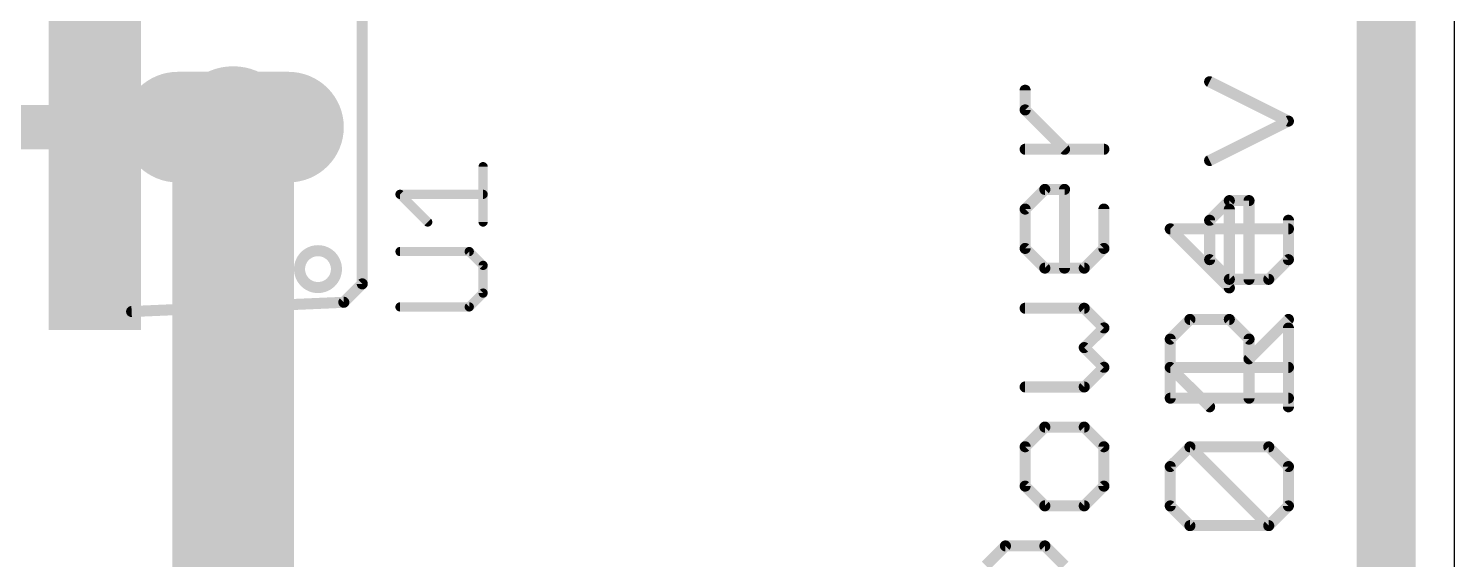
# Model space of a CAD drawing. Extents: x 0 to 50.5, y 0 to 63.5.
# Drawn here: x 30.84 to 50.47, y 27.06 to 34.38 of the extents above; entities that cross this region are included whole.
import ezdxf

# ---------------------------------------------------------------- set-up
doc = ezdxf.new("R2010")
doc.units = 0
for name, color, linetype in [('1', 22, 'CONTINUOUS'), ('16', 175, 'CONTINUOUS'), ('17', 82, 'CONTINUOUS'), ('20', 7, 'CONTINUOUS'), ('21', 253, 'CONTINUOUS'), ('25', 253, 'CONTINUOUS'), ('51', 253, 'CONTINUOUS')]:
    doc.layers.add(name, color=color, linetype=linetype)

# ---------------------------------------------------------------- blocks, each defined once
blk = doc.blocks.new('RECT')
blk.add_solid([(-0.5, -0.5), (0.5, -0.5), (-0.5, 0.5), (0.5, 0.5)])
blk = doc.blocks.new('LONGP100')
at = {"const_width": 1}
blk.add_lwpolyline([(-0.5, 0), (0.5, 0)], dxfattribs=at)
at = {"const_width": 0.5}
for points in [[(-0.5, 0.25, 1), (-0.5, -0.25)], [(0.5, -0.25, 1), (0.5, 0.25)]]:
    blk.add_lwpolyline(points, format="xyb", dxfattribs=at)

msp = doc.modelspace()

# ---------------------------------------------------------------- linework, layer by layer
at = {"layer": '1'}
for points, const_width in [([(33.655, 24.13), (33.655, 33.02)], 1.6764), ([(33.655, 33.02), (30.075, 33.02)], 0.6096)]:
    msp.add_lwpolyline(points, dxfattribs=dict(at, const_width=const_width))
for points, const_width in [([(34.0741, 33.02, 1), (33.2359, 33.02)], 0.8382), ([(33.655, 32.8676, 1), (33.655, 33.1724)], 0.3048)]:
    msp.add_lwpolyline(points, format="xyb", dxfattribs=dict(at, const_width=const_width))
at = {"layer": '16', "const_width": 0.8128}
msp.add_lwpolyline([(49.53, 62.865), (49.53, 0.635)], dxfattribs=at)
at = {"layer": '20'}
msp.add_line((50.47, 0), (50.47, 63.49), dxfattribs=at)
at = {"layer": '21', "const_width": 0.1524}
for points in [[(35.433, 40.259), (35.433, 30.861)], [(44.5591, 33.2573), (44.5591, 33.5285)], [(48.1838, 33.1028), (47.0991, 33.6452)], [(45.1015, 32.715), (44.5591, 33.2573)], [(47.0991, 32.5605), (48.1838, 33.1028)], [(45.6438, 32.715), (44.5591, 32.715)], [(44.5591, 31.8913), (44.8303, 32.1625)], [(44.8303, 32.1625), (45.1015, 32.1625)], [(45.1015, 32.1625), (45.1015, 31.0778)], [(47.0991, 31.7369), (47.3703, 32.008)], [(47.3703, 32.008), (47.6415, 32.008)], [(47.6415, 32.008), (47.6415, 30.9234)], [(44.5591, 31.349), (44.5591, 31.8913)], [(45.6438, 31.8913), (45.6438, 31.349)], [(47.0991, 31.1945), (47.0991, 31.7369)], [(47.3703, 30.805), (47.3703, 31.8896)], [(48.1838, 31.7369), (48.1838, 31.1945)], [(48.1838, 31.6185), (46.5568, 31.6185)], [(46.5568, 31.6185), (47.3703, 30.805)], [(44.8303, 31.0778), (44.5591, 31.349)], [(45.6438, 31.349), (45.3726, 31.0778)], [(47.3703, 30.9234), (47.0991, 31.1945)], [(48.1838, 31.1945), (47.9126, 30.9234)], [(45.3726, 31.0778), (44.8303, 31.0778)], [(35.179, 30.607), (35.433, 30.861)], [(47.9126, 30.9234), (47.3703, 30.9234)], [(35.179, 30.607), (32.258, 30.48)], [(45.3726, 30.5253), (44.5591, 30.5253)], [(45.6438, 30.2542), (45.3726, 30.5253)], [(46.5568, 30.0997), (46.828, 30.3709)], [(46.828, 30.3709), (47.3703, 30.3709)], [(47.3703, 30.3709), (47.6415, 30.0997)], [(47.6415, 29.8285), (48.1838, 30.3709)], [(45.3726, 29.983), (45.6438, 30.2542)], [(48.1838, 29.1678), (48.1838, 30.2525)], [(45.6438, 29.7118), (45.3726, 29.983)], [(46.5568, 29.2862), (46.5568, 30.0997)], [(47.6415, 30.0997), (47.6415, 29.2862)], [(45.3726, 29.4407), (45.6438, 29.7118)], [(47.0991, 29.1678), (46.5568, 29.7102)], [(46.5568, 29.7102), (48.1838, 29.7102)], [(44.5591, 29.4407), (45.3726, 29.4407)], [(48.1838, 29.2862), (46.5568, 29.2862)], [(44.8303, 28.8882), (44.5591, 28.617)], [(45.3726, 28.8882), (44.8303, 28.8882)], [(45.6438, 28.617), (45.3726, 28.8882)], [(44.5591, 28.617), (44.5591, 28.0747)], [(45.6438, 28.0747), (45.6438, 28.617)], [(46.5568, 28.3442), (46.828, 28.6153)], [(46.828, 28.6153), (47.9126, 28.6153)], [(47.9126, 27.5307), (46.828, 28.6153)], [(47.9126, 28.6153), (48.1838, 28.3442)], [(46.5568, 27.8018), (46.5568, 28.3442)], [(48.1838, 28.3442), (48.1838, 27.8018)], [(44.5591, 28.0747), (44.8303, 27.8035)], [(45.3726, 27.8035), (45.6438, 28.0747)], [(44.8303, 27.8035), (45.3726, 27.8035)], [(46.828, 27.5307), (46.5568, 27.8018)], [(48.1838, 27.8018), (47.9126, 27.5307)], [(47.9126, 27.5307), (46.828, 27.5307)], [(44.0168, 26.9799), (44.288, 27.251)], [(44.288, 27.251), (44.8303, 27.251)], [(44.8303, 27.251), (45.1015, 26.9799)]]:
    msp.add_lwpolyline(points, dxfattribs=at)
at = {"layer": '21'}
for points, const_width in [([(44.5972, 33.5285, 1), (44.521, 33.5285)], 0.0762), ([(47.1162, 33.6792, 1), (47.0821, 33.6111)], 0.0762), ([(44.5861, 33.2843, 1), (44.5322, 33.2304)], 0.0762), ([(44.521, 33.2573, 1), (44.5972, 33.2573)], 0.0762), ([(48.2008, 33.0688, 1), (48.1668, 33.1369)], 0.0762), ([(48.1668, 33.0688, 1), (48.2008, 33.1369)], 0.0762), ([(44.5591, 32.7531, 1), (44.5591, 32.6769)], 0.0762), ([(45.6438, 32.6769, 1), (45.6438, 32.7531)], 0.0762), ([(45.0745, 32.6881, 1), (45.1284, 32.7419)], 0.0762), ([(47.0821, 32.5946, 1), (47.1162, 32.5264)], 0.0762), ([(44.8303, 32.2006, 1), (44.8303, 32.1244)], 0.0762), ([(44.8572, 32.1356, 1), (44.8034, 32.1894)], 0.0762), ([(45.1396, 32.1625, 1), (45.0634, 32.1625)], 0.0762), ([(45.1015, 32.1244, 1), (45.1015, 32.2006)], 0.0762), ([(47.3703, 32.0461, 1), (47.3703, 31.9699)], 0.0762), ([(47.3972, 31.9811, 1), (47.3434, 32.035)], 0.0762), ([(47.6796, 32.008, 1), (47.6034, 32.008)], 0.0762), ([(47.6415, 31.9699, 1), (47.6415, 32.0461)], 0.0762), ([(44.5972, 31.8913, 1), (44.521, 31.8913)], 0.0762), ([(44.5322, 31.9183, 1), (44.5861, 31.8644)], 0.0762), ([(45.6819, 31.8913, 1), (45.6057, 31.8913)], 0.0762), ([(47.1372, 31.7369, 1), (47.061, 31.7369)], 0.0762), ([(47.4084, 31.8896, 1), (47.3322, 31.8896)], 0.0762), ([(48.2219, 31.7369, 1), (48.1457, 31.7369)], 0.0762), ([(46.5568, 31.6566, 1), (46.5568, 31.5804)], 0.0762), ([(46.5838, 31.6454, 1), (46.5299, 31.5915)], 0.0762), ([(47.0722, 31.7638, 1), (47.1261, 31.7099)], 0.0762), ([(48.1838, 31.5804, 1), (48.1838, 31.6566)], 0.0762), ([(44.5861, 31.3759, 1), (44.5322, 31.3221)], 0.0762), ([(45.6707, 31.3221, 1), (45.6169, 31.3759)], 0.0762), ([(34.8234, 30.8102, 1), (34.8234, 31.3182, 1), (34.8234, 30.8102)], 0.1524), ([(44.521, 31.349, 1), (44.5972, 31.349)], 0.0762), ([(45.6057, 31.349, 1), (45.6819, 31.349)], 0.0762), ([(47.1261, 31.2215, 1), (47.0722, 31.1676)], 0.0762), ([(47.061, 31.1945, 1), (47.1372, 31.1945)], 0.0762), ([(48.1457, 31.1945, 1), (48.2219, 31.1945)], 0.0762), ([(48.2107, 31.1676, 1), (48.1569, 31.2215)], 0.0762), ([(44.8303, 31.1159, 1), (44.8303, 31.0397)], 0.0762), ([(44.8034, 31.0509, 1), (44.8572, 31.1048)], 0.0762), ([(45.0634, 31.0778, 1), (45.1396, 31.0778)], 0.0762), ([(45.3457, 31.1048, 1), (45.3996, 31.0509)], 0.0762), ([(45.3726, 31.0397, 1), (45.3726, 31.1159)], 0.0762), ([(35.3949, 30.861, 1), (35.4711, 30.861)], 0.0762), ([(35.4599, 30.8341, 1), (35.4061, 30.8879)], 0.0762), ([(47.3703, 30.9615, 1), (47.3703, 30.8853)], 0.0762), ([(47.3322, 30.805, 1), (47.4084, 30.805)], 0.0762), ([(47.3434, 30.8964, 1), (47.3972, 30.9503)], 0.0762), ([(47.3434, 30.778, 1), (47.3972, 30.8319)], 0.0762), ([(47.6034, 30.9234, 1), (47.6796, 30.9234)], 0.0762), ([(47.8857, 30.9503, 1), (47.9396, 30.8964)], 0.0762), ([(47.9126, 30.8853, 1), (47.9126, 30.9615)], 0.0762), ([(35.1521, 30.6339, 1), (35.2059, 30.5801)], 0.0762), ([(35.1807, 30.5689, 1), (35.1773, 30.6451)], 0.0762), ([(32.2563, 30.5181, 1), (32.2597, 30.4419)], 0.0762), ([(44.5591, 30.5634, 1), (44.5591, 30.4872)], 0.0762), ([(45.3996, 30.5523, 1), (45.3457, 30.4984)], 0.0762), ([(45.3726, 30.4872, 1), (45.3726, 30.5634)], 0.0762), ([(46.828, 30.409, 1), (46.828, 30.3328)], 0.0762), ([(46.8549, 30.3439, 1), (46.801, 30.3978)], 0.0762), ([(47.3972, 30.3978, 1), (47.3434, 30.3439)], 0.0762), ([(47.3703, 30.3328, 1), (47.3703, 30.409)], 0.0762), ([(48.2107, 30.3439, 1), (48.1569, 30.3978)], 0.0762), ([(45.6707, 30.2272, 1), (45.6169, 30.2811)], 0.0762), ([(45.6169, 30.2272, 1), (45.6707, 30.2811)], 0.0762), ([(48.2219, 30.2525, 1), (48.1457, 30.2525)], 0.0762), ([(45.3996, 30.01, 1), (45.3457, 29.9561)], 0.0762), ([(45.3457, 30.01, 1), (45.3996, 29.9561)], 0.0762), ([(46.5949, 30.0997, 1), (46.5187, 30.0997)], 0.0762), ([(46.5299, 30.1266, 1), (46.5838, 30.0728)], 0.0762), ([(47.6796, 30.0997, 1), (47.6034, 30.0997)], 0.0762), ([(47.6145, 30.0728, 1), (47.6684, 30.1266)], 0.0762), ([(47.6145, 29.8555, 1), (47.6684, 29.8016)], 0.0762), ([(45.6707, 29.6849, 1), (45.6169, 29.7388)], 0.0762), ([(45.6169, 29.6849, 1), (45.6707, 29.7388)], 0.0762), ([(46.5838, 29.7371, 1), (46.5299, 29.6832)], 0.0762), ([(46.5568, 29.7483, 1), (46.5568, 29.6721)], 0.0762), ([(48.1838, 29.6721, 1), (48.1838, 29.7483)], 0.0762), ([(44.5591, 29.4788, 1), (44.5591, 29.4026)], 0.0762), ([(45.3457, 29.4676, 1), (45.3996, 29.4137)], 0.0762), ([(45.3726, 29.4026, 1), (45.3726, 29.4788)], 0.0762), ([(46.5568, 29.3243, 1), (46.5568, 29.2481)], 0.0762), ([(46.5187, 29.2862, 1), (46.5949, 29.2862)], 0.0762), ([(47.6034, 29.2862, 1), (47.6796, 29.2862)], 0.0762), ([(48.1838, 29.2481, 1), (48.1838, 29.3243)], 0.0762), ([(47.0722, 29.1409, 1), (47.1261, 29.1948)], 0.0762), ([(48.1457, 29.1678, 1), (48.2219, 29.1678)], 0.0762), ([(44.8303, 28.9263, 1), (44.8303, 28.8501)], 0.0762), ([(44.8572, 28.8612, 1), (44.8034, 28.9151)], 0.0762), ([(45.3996, 28.9151, 1), (45.3457, 28.8612)], 0.0762), ([(45.3726, 28.8501, 1), (45.3726, 28.9263)], 0.0762), ([(44.5972, 28.617, 1), (44.521, 28.617)], 0.0762), ([(44.5322, 28.644, 1), (44.5861, 28.5901)], 0.0762), ([(45.6819, 28.617, 1), (45.6057, 28.617)], 0.0762), ([(45.6169, 28.5901, 1), (45.6707, 28.644)], 0.0762), ([(46.8549, 28.6423, 1), (46.801, 28.5884)], 0.0762), ([(46.828, 28.6534, 1), (46.828, 28.5772)], 0.0762), ([(46.8549, 28.5884, 1), (46.801, 28.6423)], 0.0762), ([(47.9396, 28.6423, 1), (47.8857, 28.5884)], 0.0762), ([(47.9126, 28.5772, 1), (47.9126, 28.6534)], 0.0762), ([(46.5949, 28.3442, 1), (46.5187, 28.3442)], 0.0762), ([(46.5299, 28.3711, 1), (46.5838, 28.3172)], 0.0762), ([(48.2219, 28.3442, 1), (48.1457, 28.3442)], 0.0762), ([(48.1569, 28.3172, 1), (48.2107, 28.3711)], 0.0762), ([(44.5861, 28.1016, 1), (44.5322, 28.0477)], 0.0762), ([(44.521, 28.0747, 1), (44.5972, 28.0747)], 0.0762), ([(45.6057, 28.0747, 1), (45.6819, 28.0747)], 0.0762), ([(45.6707, 28.0477, 1), (45.6169, 28.1016)], 0.0762), ([(44.8303, 27.8416, 1), (44.8303, 27.7654)], 0.0762), ([(45.3726, 27.7654, 1), (45.3726, 27.8416)], 0.0762), ([(46.5838, 27.8288, 1), (46.5299, 27.7749)], 0.0762), ([(48.2107, 27.7749, 1), (48.1569, 27.8288)], 0.0762), ([(44.8034, 27.7766, 1), (44.8572, 27.8305)], 0.0762), ([(45.3457, 27.8305, 1), (45.3996, 27.7766)], 0.0762), ([(46.5187, 27.8018, 1), (46.5949, 27.8018)], 0.0762), ([(48.1457, 27.8018, 1), (48.2219, 27.8018)], 0.0762), ([(46.828, 27.5688, 1), (46.828, 27.4926)], 0.0762), ([(46.801, 27.5037, 1), (46.8549, 27.5576)], 0.0762), ([(47.8857, 27.5576, 1), (47.9396, 27.5037)], 0.0762), ([(47.8857, 27.5037, 1), (47.9396, 27.5576)], 0.0762), ([(47.9126, 27.4926, 1), (47.9126, 27.5688)], 0.0762), ([(44.288, 27.2891, 1), (44.288, 27.2129)], 0.0762), ([(44.3149, 27.2241, 1), (44.261, 27.278)], 0.0762), ([(44.8572, 27.278, 1), (44.8034, 27.2241)], 0.0762), ([(44.8303, 27.2129, 1), (44.8303, 27.2891)], 0.0762)]:
    msp.add_lwpolyline(points, format="xyb", dxfattribs=dict(at, const_width=const_width))
at = {"layer": '25', "const_width": 0.0635}
for points in [[(37.1285, 32.4755, 1), (37.0649, 32.4755)], [(35.9527, 32.126, 1), (35.9527, 32.0625)], [(35.9752, 32.1167, 1), (35.9303, 32.0718)], [(37.0967, 32.0625, 1), (37.0967, 32.126)], [(36.3116, 31.6904, 1), (36.3565, 31.7353)], [(37.0649, 31.7129, 1), (37.1285, 31.7129)], [(35.9527, 31.3379, 1), (35.9527, 31.2744)], [(36.9285, 31.3286, 1), (36.8836, 31.2837)], [(36.906, 31.2744, 1), (36.906, 31.3379)], [(37.1285, 31.1155, 1), (37.0649, 31.1155)], [(37.0742, 31.093, 1), (37.1192, 31.1379)], [(37.0649, 30.7342, 1), (37.1285, 30.7342)], [(37.1192, 30.7117, 1), (37.0742, 30.7566)], [(35.9527, 30.5753, 1), (35.9527, 30.5118)], [(36.8836, 30.566, 1), (36.9285, 30.521)], [(36.906, 30.5118, 1), (36.906, 30.5753)]]:
    msp.add_lwpolyline(points, format="xyb", dxfattribs=at)
at = {"layer": '25', "const_width": 0.127}
for points in [[(37.0967, 31.7129), (37.0967, 32.4755)], [(36.3341, 31.7129), (35.9527, 32.0942)], [(35.9527, 32.0942), (37.0967, 32.0942)], [(36.906, 31.3062), (35.9527, 31.3062)], [(37.0967, 31.1155), (36.906, 31.3062)], [(37.0967, 30.7342), (37.0967, 31.1155)], [(36.906, 30.5435), (37.0967, 30.7342)], [(35.9527, 30.5435), (36.906, 30.5435)]]:
    msp.add_lwpolyline(points, dxfattribs=at)

# ---------------------------------------------------------------- block references
at = {"layer": '17', "xscale": 1.524, "yscale": 1.524, "rotation": 180}
msp.add_blockref('LONGP100', (33.655, 33.02), dxfattribs=at)
msp.add_blockref('LONGP100', (33.655, 33.02), dxfattribs=at)
at = {"layer": '21', "rotation": 90}
for p, xscale, yscale in [((31.496, 35.56), 10.668, 0.762), ((32.131, 34.29), 0.762, 0.508), ((32.131, 31.1785), 1.905, 0.508)]:
    msp.add_blockref('RECT', p, dxfattribs=dict(at, xscale=xscale, yscale=yscale))
at = {"layer": '51', "xscale": 1.778, "yscale": 0.508, "rotation": 90}
msp.add_blockref('RECT', (32.131, 33.02), dxfattribs=at)

doc.saveas('drawing.dxf')
